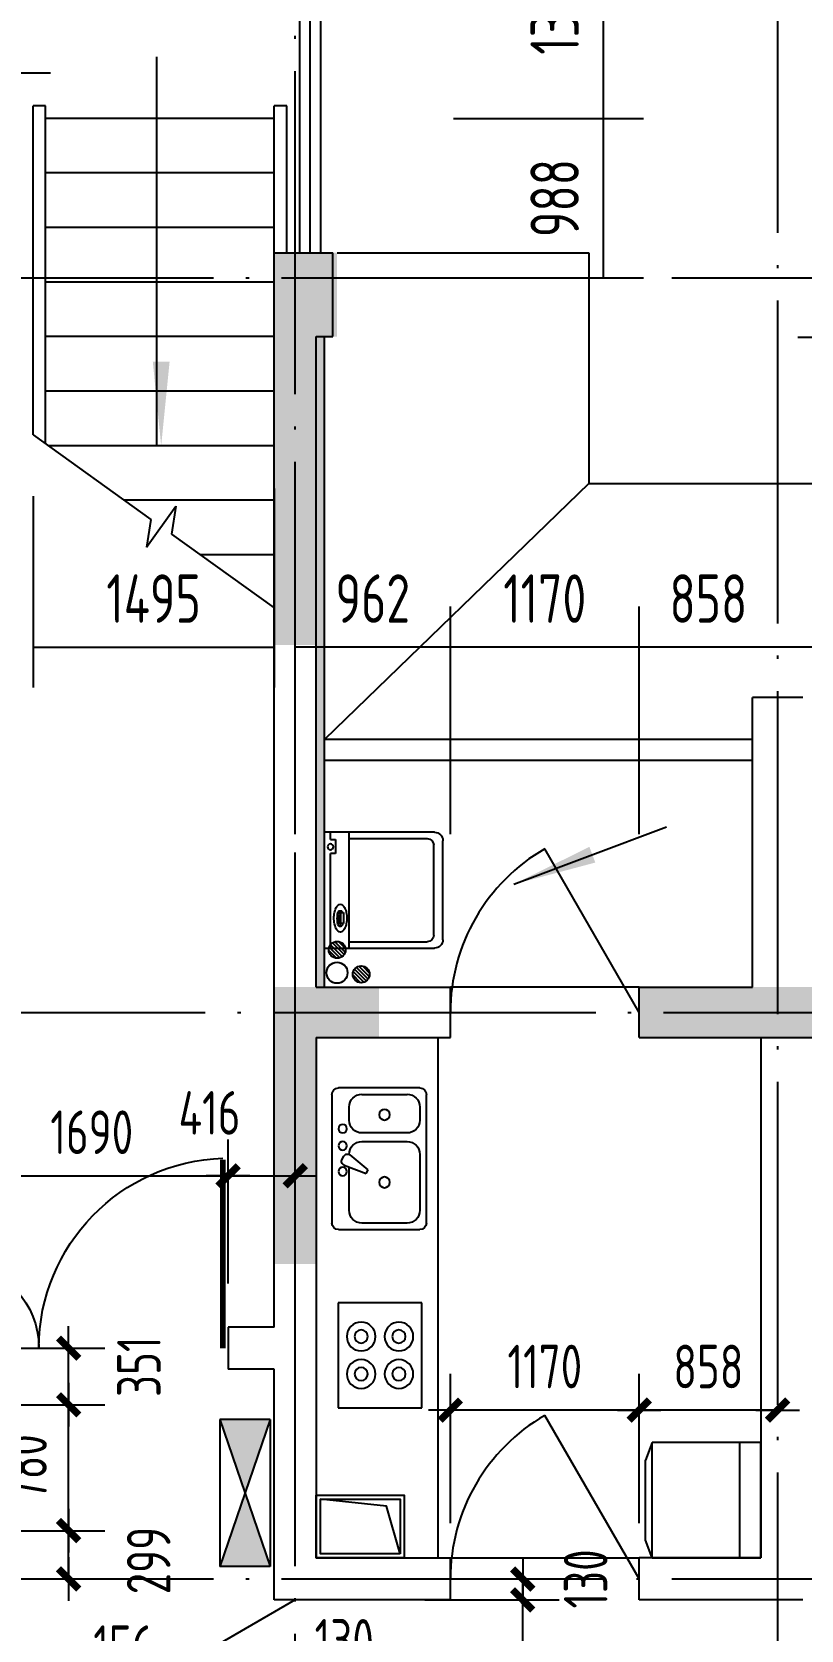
# Model space of a CAD drawing. Extents: x -726032 to 135930, y -151624 to 587044.
# Drawn here: x -677775 to -673008, y 563876 to 573776 of the extents above; entities that cross this region are included whole.
import ezdxf
from ezdxf.enums import TextEntityAlignment as Align

# ---------------------------------------------------------------- set-up
doc = ezdxf.new("R2010")
doc.units = 0
doc.header["$LTSCALE"] = 1000
doc.header["$MEASUREMENT"] = 0
doc.linetypes.add('DOTE', pattern=[2.42, 2, -0.2, 0.02, -0.2])
doc.layers.get('0').update_dxf_attribs({"linetype": 'CONTINUOUS'})
doc.layers.get('DEFPOINTS').update_dxf_attribs({"color": 1, "linetype": 'CONTINUOUS'})
for name, color, linetype in [('COLUMN', 170, 'CONTINUOUS'), ('DOTE', 8, 'DOTE'), ('GROUND', 45, 'CONTINUOUS'), ('JIAJU', 252, 'CONTINUOUS'), ('LVTRY', 6, 'CONTINUOUS'), ('PUB_DIM', 245, 'CONTINUOUS'), ('ROOF', 4, 'CONTINUOUS'), ('STAIR', 42, 'CONTINUOUS'), ('TOTHER', 7, 'CONTINUOUS'), ('WALL', 255, 'CONTINUOUS'), ('WINDOW', 155, 'CONTINUOUS'), ('WINDOW_TEXT', 7, 'CONTINUOUS'), ('引线', 213, 'CONTINUOUS'), ('雨水管', 20, 'CONTINUOUS')]:
    doc.layers.add(name, color=color, linetype=linetype)
doc.styles.add('DIM_FONT', font='isocp.shx', dxfattribs={"width": 0.8})
doc.styles.add('SIMPLEX', font='SIMPLEX.SHX')
doc.dimstyles.new('DIMA', dxfattribs={"dimtxt": 300, "dimasz": 1, "dimexe": 250, "dimexo": 300, "dimgap": 150, "dimtad": 1, "dimdec": 0, "dimzin": 0, "dimdsep": 46, "dimtxsty": 'DIM_FONT', "dimcen": 0.09, "dimse1": 1, "dimclrt": 142, "dimadec": 0, "dimazin": 0, "dimtfac": 1, "dimtdec": 0, "dimtix": 1, "dimtmove": 2, "dimatfit": 3, "dimfxl": 1, "dimtolj": 1, "dimtzin": 0, "dimarcsym": 0})
doc.dimstyles.new('DIMB', dxfattribs={"dimtxt": 300, "dimasz": 1, "dimexe": 250, "dimexo": 300, "dimgap": 150, "dimtad": 1, "dimdec": 0, "dimzin": 0, "dimdsep": 46, "dimtxsty": 'DIM_FONT', "dimcen": 0.09, "dimse2": 1, "dimclrt": 142, "dimadec": 0, "dimazin": 0, "dimtfac": 1, "dimtdec": 0, "dimtix": 1, "dimtmove": 2, "dimatfit": 3, "dimfxl": 1, "dimtolj": 1, "dimtzin": 0, "dimarcsym": 0})
doc.dimstyles.new('DIMN', dxfattribs={"dimtxt": 300, "dimasz": 1, "dimexe": 250, "dimexo": 300, "dimgap": 150, "dimtad": 1, "dimdec": 0, "dimzin": 0, "dimdsep": 46, "dimtxsty": 'DIM_FONT', "dimcen": 0.09, "dimclrt": 142, "dimadec": 0, "dimazin": 0, "dimtfac": 1, "dimtdec": 0, "dimtix": 1, "dimtmove": 2, "dimatfit": 3, "dimfxl": 1, "dimtolj": 1, "dimtzin": 0, "dimarcsym": 0})

# ---------------------------------------------------------------- blocks, each defined once
blk = doc.blocks.new('_DIMX')
blk.add_line((-150, 0), (150, 0))
at = {"const_width": 50}
blk.add_lwpolyline([(-70, -70), (70, 70)], dxfattribs=at)
blk = doc.blocks.new('*D2713')
at = {"layer": 'DEFPOINTS', "color": 0, "transparency": 16777216}
for p in [(-676143.9, 563418.8), (-676273.9, 562782.3), (-676143.9, 562782.3)]:
    blk.add_point(p, dxfattribs=at)
at = {"layer": 'PUB_DIM', "color": 0, "lineweight": -2, "transparency": 16777216}
for p, q in [((-676143.9, 563052.3), (-676143.9, 563643.8)), ((-676274.8, 563418.8), (-676275.7, 563418.8)), ((-676273.9, 563418.8), (-676143.9, 563418.8)), ((-676143, 563418.8), (-676142.1, 563418.8))]:
    blk.add_line(p, q, dxfattribs=at)
at = {"layer": 'PUB_DIM', "color": 0, "lineweight": -2, "transparency": 16777216, "xscale": 0.9, "yscale": 0.9, "zscale": 0.9}
blk.add_blockref('_DIMX', (-676273.9, 563418.8), dxfattribs=at)
at = {"layer": 'PUB_DIM', "color": 0, "lineweight": -2, "transparency": 16777216, "xscale": 0.9, "yscale": 0.9, "zscale": 0.9, "rotation": 180}
blk.add_blockref('_DIMX', (-676143.9, 563418.8), dxfattribs=at)
at = {"layer": 'PUB_DIM', "color": 142, "transparency": 16777216, "insert": (-675840.1, 563808.8), "char_height": 270, "attachment_point": 5, "style": 'DIM_FONT'}
blk.add_mtext('\\A1;130', dxfattribs=at)
blk = doc.blocks.new('_DBLK')
blk.add_line((-0.5, 0), (0, -0.866))
blk.add_arc((-0.5, 0), 1, 300, 0)
at = {"layer": 'WINDOW_TEXT', "style": 'SIMPLEX', "flags": 9}
blk.add_attdef('A', text='', height=1, dxfattribs=at).set_placement((0, 1.5), align=Align.MIDDLE)
blk = doc.blocks.new('A$C5371541F')
at = {"layer": 'JIAJU'}
h = blk.add_hatch(color=256, dxfattribs=at)
h.paths.add_polyline_path([(0, 700), (120, 350), (240, 700)])
h.paths.add_polyline_path([(0, 0), (240, 0), (120, 350)])
for p, q in [((0, 700), (0, 0)), ((240, 700), (0, 0)), ((240, 700), (0, 700)), ((0, 700), (240, 0)), ((240, 700), (240, 0)), ((240, 0), (0, 0))]:
    blk.add_line(p, q, dxfattribs=at)
blk = doc.blocks.new('*D2714')
at = {"layer": 'DEFPOINTS', "color": 0, "transparency": 16777216}
for p in [(-676143.9, 566689.7), (-676559.9, 565752.4), (-676143.9, 565752.4)]:
    blk.add_point(p, dxfattribs=at)
at = {"layer": 'PUB_DIM', "color": 0, "lineweight": -2, "transparency": 16777216}
for p, q in [((-676143.9, 566022.4), (-676143.9, 566914.7)), ((-676559, 566689.7), (-676144.8, 566689.7))]:
    blk.add_line(p, q, dxfattribs=at)
at = {"layer": 'PUB_DIM', "color": 0, "lineweight": -2, "transparency": 16777216, "xscale": 0.9, "yscale": 0.9, "zscale": 0.9, "rotation": 180}
blk.add_blockref('_DIMX', (-676559.9, 566689.7), dxfattribs=at)
at = {"layer": 'PUB_DIM', "color": 0, "lineweight": -2, "transparency": 16777216, "xscale": 0.9, "yscale": 0.9, "zscale": 0.9}
blk.add_blockref('_DIMX', (-676143.9, 566689.7), dxfattribs=at)
at = {"layer": 'PUB_DIM', "color": 142, "transparency": 16777216, "insert": (-676675.1, 567079.7), "char_height": 270, "attachment_point": 5, "style": 'DIM_FONT'}
blk.add_mtext('\\A1;416', dxfattribs=at)
blk = doc.blocks.new('*D1488')
at = {"layer": 'DEFPOINTS', "color": 0, "transparency": 16777216}
for p in [(-676273.9, 571247), (-677768.9, 571200.7), (-676273.9, 569965.5)]:
    blk.add_point(p, dxfattribs=at)
at = {"layer": 'PUB_DIM', "color": 0, "lineweight": -2, "transparency": 16777216}
for p, q in [((-676273.9, 570947), (-676273.9, 569715.5)), ((-677768.9, 570900.7), (-677768.9, 569715.5)), ((-677767.9, 569965.5), (-676274.9, 569965.5))]:
    blk.add_line(p, q, dxfattribs=at)
at = {"layer": 'PUB_DIM', "color": 0, "transparency": 16777216}
for points in [[(-677767.9, 569965.7), (-677767.9, 569965.3), (-677768.9, 569965.5)], [(-676274.9, 569965.7), (-676274.9, 569965.3), (-676273.9, 569965.5)]]:
    blk.add_solid(points, dxfattribs=at)
at = {"layer": 'PUB_DIM', "color": 142, "transparency": 16777216, "insert": (-677021.4, 570265.5), "char_height": 300, "attachment_point": 5, "style": 'DIM_FONT'}
blk.add_mtext('\\A1;1495', dxfattribs=at)
blk = doc.blocks.new('*D1490')
at = {"layer": 'DEFPOINTS', "color": 0, "transparency": 16777216}
for p in [(-676143.9, 569965.5), (-676143.9, 568506), (-675181.9, 568506)]:
    blk.add_point(p, dxfattribs=at)
at = {"layer": 'PUB_DIM', "color": 0, "lineweight": -2, "transparency": 16777216}
for p, q in [((-676143.9, 568806), (-676143.9, 570215.5)), ((-675181.9, 568806), (-675181.9, 570215.5)), ((-675182.9, 569965.5), (-676142.9, 569965.5))]:
    blk.add_line(p, q, dxfattribs=at)
at = {"layer": 'PUB_DIM', "color": 0, "transparency": 16777216}
for points in [[(-676142.9, 569965.7), (-676142.9, 569965.3), (-676143.9, 569965.5)], [(-675182.9, 569965.7), (-675182.9, 569965.3), (-675181.9, 569965.5)]]:
    blk.add_solid(points, dxfattribs=at)
at = {"layer": 'PUB_DIM', "color": 142, "transparency": 16777216, "insert": (-675662.9, 570265.6), "char_height": 300, "attachment_point": 5, "style": 'DIM_FONT'}
blk.add_mtext('\\A1;962', dxfattribs=at)
blk = doc.blocks.new('_ARROW')
blk.add_solid([(0, 0), (-1, 0.1), (-1, -0.1)])
blk = doc.blocks.new('*D1520')
at = {"layer": 'DEFPOINTS', "color": 0, "transparency": 16777216}
for p in [(-676962.9, 563418.8), (-677118.9, 562782.3), (-676962.9, 562782.3)]:
    blk.add_point(p, dxfattribs=at)
at = {"layer": 'PUB_DIM', "color": 0, "lineweight": -2, "transparency": 16777216}
for p, q in [((-677118.9, 563052.3), (-677118.9, 563643.8)), ((-676962.9, 563052.3), (-676962.9, 563643.8)), ((-677119.8, 563418.8), (-677120.7, 563418.8)), ((-677118.9, 563418.8), (-676962.9, 563418.8)), ((-676962, 563418.8), (-676961.1, 563418.8))]:
    blk.add_line(p, q, dxfattribs=at)
at = {"layer": 'PUB_DIM', "color": 0, "lineweight": -2, "transparency": 16777216, "xscale": 0.9, "yscale": 0.9, "zscale": 0.9}
blk.add_blockref('_DIMX', (-677118.9, 563418.8), dxfattribs=at)
at = {"layer": 'PUB_DIM', "color": 0, "lineweight": -2, "transparency": 16777216, "xscale": 0.9, "yscale": 0.9, "zscale": 0.9, "rotation": 180}
blk.add_blockref('_DIMX', (-676962.9, 563418.8), dxfattribs=at)
at = {"layer": 'PUB_DIM', "color": 142, "transparency": 16777216, "insert": (-677205.8, 563769.8), "char_height": 270, "attachment_point": 5, "style": 'DIM_FONT'}
blk.add_mtext('\\A1;156', dxfattribs=at)
blk = doc.blocks.new('M_A17ORW')
at = {"const_width": 0.02}
for points in [[(-0.481, -0.0014), (-0.481, -0.3084)], [(0.481, 0.0014), (0.481, -0.6906)]]:
    blk.add_lwpolyline(points, dxfattribs=at)
for centre, radius, start, end in [((-0.5008, -0.0026), 0.3067, 274.24917, 0.21013), ((0.5046, 0.0019), 0.6987, 180.27623, 268.06031)]:
    blk.add_arc(centre, radius, start, end)
blk = doc.blocks.new('*D2730')
at = {"layer": 'DEFPOINTS', "color": 0, "transparency": 16777216}
for p in [(-676559.9, 566689.7), (-678249.9, 565752.4), (-676559.9, 565752.4)]:
    blk.add_point(p, dxfattribs=at)
at = {"layer": 'PUB_DIM', "color": 0, "lineweight": -2, "transparency": 16777216}
for p, q in [((-676559.9, 566022.4), (-676559.9, 566914.7)), ((-678249, 566689.7), (-676560.8, 566689.7))]:
    blk.add_line(p, q, dxfattribs=at)
at = {"layer": 'PUB_DIM', "color": 0, "lineweight": -2, "transparency": 16777216, "xscale": 0.9, "yscale": 0.9, "zscale": 0.9, "rotation": 180}
blk.add_blockref('_DIMX', (-678249.9, 566689.7), dxfattribs=at)
at = {"layer": 'PUB_DIM', "color": 0, "lineweight": -2, "transparency": 16777216, "xscale": 0.9, "yscale": 0.9, "zscale": 0.9}
blk.add_blockref('_DIMX', (-676559.9, 566689.7), dxfattribs=at)
at = {"layer": 'PUB_DIM', "color": 142, "transparency": 16777216, "insert": (-677404.9, 566959.7), "char_height": 270, "attachment_point": 5, "style": 'DIM_FONT'}
blk.add_mtext('\\A1;1690', dxfattribs=at)
blk = doc.blocks.new('*D2731')
at = {"layer": 'DEFPOINTS', "color": 0, "transparency": 16777216}
for p in [(-678405.9, 564491.3), (-677548.1, 564491.3), (-678405.9, 564192.3)]:
    blk.add_point(p, dxfattribs=at)
at = {"layer": 'PUB_DIM', "color": 0, "lineweight": -2, "transparency": 16777216}
for p, q in [((-678135.9, 564491.3), (-677323.1, 564491.3)), ((-677548.1, 564193.2), (-677548.1, 564490.4))]:
    blk.add_line(p, q, dxfattribs=at)
at = {"layer": 'PUB_DIM', "color": 0, "lineweight": -2, "transparency": 16777216, "xscale": 0.9, "yscale": 0.9, "zscale": 0.9}
for p, rotation in [((-677548.1, 564491.3), 90), ((-677548.1, 564192.3), 270)]:
    blk.add_blockref('_DIMX', p, dxfattribs=dict(at, rotation=rotation))
at = {"layer": 'PUB_DIM', "color": 142, "transparency": 16777216, "insert": (-677051.7, 564306.3), "char_height": 270, "attachment_point": 5, "rotation": 90, "style": 'DIM_FONT'}
blk.add_mtext('\\A1;299', dxfattribs=at)
blk = doc.blocks.new('*D2732')
at = {"layer": 'DEFPOINTS', "color": 0, "transparency": 16777216}
for p in [(-678405.9, 565271.3), (-677548.1, 565271.3), (-678405.9, 564491.3)]:
    blk.add_point(p, dxfattribs=at)
at = {"layer": 'PUB_DIM', "color": 0, "lineweight": -2, "transparency": 16777216}
for p, q in [((-678135.9, 565271.3), (-677323.1, 565271.3)), ((-677548.1, 564492.2), (-677548.1, 565270.4))]:
    blk.add_line(p, q, dxfattribs=at)
at = {"layer": 'PUB_DIM', "color": 0, "lineweight": -2, "transparency": 16777216, "xscale": 0.9, "yscale": 0.9, "zscale": 0.9}
for p, rotation in [((-677548.1, 565271.3), 90), ((-677548.1, 564491.3), 270)]:
    blk.add_blockref('_DIMX', p, dxfattribs=dict(at, rotation=rotation))
at = {"layer": 'PUB_DIM', "color": 142, "transparency": 16777216, "insert": (-677818.1, 564881.3), "char_height": 270, "attachment_point": 5, "rotation": 90, "style": 'DIM_FONT'}
blk.add_mtext('\\A1;780', dxfattribs=at)
blk = doc.blocks.new('*D2733')
at = {"layer": 'DEFPOINTS', "color": 0, "transparency": 16777216}
for p in [(-678405.9, 565622.3), (-677548.1, 565622.3), (-678405.9, 565271.3)]:
    blk.add_point(p, dxfattribs=at)
at = {"layer": 'PUB_DIM', "color": 0, "lineweight": -2, "transparency": 16777216}
for p, q in [((-678135.9, 565622.3), (-677323.1, 565622.3)), ((-677548.1, 565272.2), (-677548.1, 565621.4))]:
    blk.add_line(p, q, dxfattribs=at)
at = {"layer": 'PUB_DIM', "color": 0, "lineweight": -2, "transparency": 16777216, "xscale": 0.9, "yscale": 0.9, "zscale": 0.9}
for p, rotation in [((-677548.1, 565622.3), 90), ((-677548.1, 565271.3), 270)]:
    blk.add_blockref('_DIMX', p, dxfattribs=dict(at, rotation=rotation))
at = {"layer": 'PUB_DIM', "color": 142, "transparency": 16777216, "insert": (-677112.6, 565507.4), "char_height": 270, "attachment_point": 5, "rotation": 90, "style": 'DIM_FONT'}
blk.add_mtext('\\A1;351', dxfattribs=at)
blk = doc.blocks.new('A$C593B1C2D')
at = {"layer": 'JIAJU'}
for p, q in [((0, 550), (0, 32.5)), ((550, 550), (0, 550)), ((550, 32.5), (550, 550)), ((550, 450), (0, 450)), ((0, 32.5), (84.2, 0)), ((550, 32.5), (0, 32.5)), ((465.8, 0), (84.2, 0)), ((550, 32.5), (465.8, 0))]:
    blk.add_line(p, q, dxfattribs=at)
blk = doc.blocks.new('A$C52343C9C')
at = {"layer": 'JIAJU', "rotation": 2.050917305024764e-05}
blk.add_blockref('A$C593B1C2D', (0, 0), dxfattribs=at)
blk = doc.blocks.new('A$C47CE1419')
at = {"layer": 'JIAJU', "xscale": -1, "rotation": 90}
blk.add_blockref('A$C52343C9C', (550, 550), dxfattribs=at)
blk = doc.blocks.new('*D2743')
at = {"layer": 'DEFPOINTS', "color": 0, "transparency": 16777216}
for p in [(-674011.9, 565238.3), (-674011.9, 564268.9), (-673153.9, 564268.9)]:
    blk.add_point(p, dxfattribs=at)
at = {"layer": 'PUB_DIM', "color": 0, "lineweight": -2, "transparency": 16777216}
for p, q in [((-674011.9, 564538.9), (-674011.9, 565463.3)), ((-673154.8, 565238.3), (-674011, 565238.3))]:
    blk.add_line(p, q, dxfattribs=at)
at = {"layer": 'PUB_DIM', "color": 0, "lineweight": -2, "transparency": 16777216, "xscale": 0.9, "yscale": 0.9, "zscale": 0.9, "rotation": 180}
blk.add_blockref('_DIMX', (-674011.9, 565238.3), dxfattribs=at)
at = {"layer": 'PUB_DIM', "color": 0, "lineweight": -2, "transparency": 16777216, "xscale": 0.9, "yscale": 0.9, "zscale": 0.9}
blk.add_blockref('_DIMX', (-673153.9, 565238.3), dxfattribs=at)
at = {"layer": 'PUB_DIM', "color": 142, "transparency": 16777216, "insert": (-673582.9, 565508.3), "char_height": 270, "attachment_point": 5, "style": 'DIM_FONT'}
blk.add_mtext('\\A1;858', dxfattribs=at)
blk = doc.blocks.new('*D2744')
at = {"layer": 'DEFPOINTS', "color": 0, "transparency": 16777216}
for p in [(-675181.9, 565238.3), (-675181.9, 564268.9), (-674011.9, 564268.9)]:
    blk.add_point(p, dxfattribs=at)
at = {"layer": 'PUB_DIM', "color": 0, "lineweight": -2, "transparency": 16777216}
for p, q in [((-675181.9, 564538.9), (-675181.9, 565463.3)), ((-674012.8, 565238.3), (-675181, 565238.3))]:
    blk.add_line(p, q, dxfattribs=at)
at = {"layer": 'PUB_DIM', "color": 0, "lineweight": -2, "transparency": 16777216, "xscale": 0.9, "yscale": 0.9, "zscale": 0.9, "rotation": 180}
blk.add_blockref('_DIMX', (-675181.9, 565238.3), dxfattribs=at)
at = {"layer": 'PUB_DIM', "color": 0, "lineweight": -2, "transparency": 16777216, "xscale": 0.9, "yscale": 0.9, "zscale": 0.9}
blk.add_blockref('_DIMX', (-674011.9, 565238.3), dxfattribs=at)
at = {"layer": 'PUB_DIM', "color": 142, "transparency": 16777216, "insert": (-674596.9, 565508.3), "char_height": 270, "attachment_point": 5, "style": 'DIM_FONT'}
blk.add_mtext('\\A1;1170', dxfattribs=at)
blk = doc.blocks.new('*D2745')
at = {"layer": 'DEFPOINTS', "color": 0, "transparency": 16777216}
for p in [(-674011.9, 569965.5), (-674011.9, 568506), (-673153.9, 568506)]:
    blk.add_point(p, dxfattribs=at)
at = {"layer": 'PUB_DIM', "color": 0, "lineweight": -2, "transparency": 16777216}
for p, q in [((-674011.9, 568806), (-674011.9, 570215.5)), ((-673154.9, 569965.5), (-674010.9, 569965.5))]:
    blk.add_line(p, q, dxfattribs=at)
at = {"layer": 'PUB_DIM', "color": 0, "transparency": 16777216}
for points in [[(-674010.9, 569965.7), (-674010.9, 569965.3), (-674011.9, 569965.5)], [(-673154.9, 569965.7), (-673154.9, 569965.3), (-673153.9, 569965.5)]]:
    blk.add_solid(points, dxfattribs=at)
at = {"layer": 'PUB_DIM', "color": 142, "transparency": 16777216, "insert": (-673582.9, 570265.5), "char_height": 300, "attachment_point": 5, "style": 'DIM_FONT'}
blk.add_mtext('\\A1;858', dxfattribs=at)
blk = doc.blocks.new('*D1557')
at = {"layer": 'DEFPOINTS', "color": 0, "transparency": 16777216}
for p in [(-675181.9, 569965.5), (-675181.9, 568506), (-674011.9, 568506)]:
    blk.add_point(p, dxfattribs=at)
at = {"layer": 'PUB_DIM', "color": 0, "lineweight": -2, "transparency": 16777216}
for p, q in [((-675181.9, 568806), (-675181.9, 570215.5)), ((-674011.9, 568806), (-674011.9, 570215.5)), ((-674012.9, 569965.5), (-675180.9, 569965.5))]:
    blk.add_line(p, q, dxfattribs=at)
at = {"layer": 'PUB_DIM', "color": 0, "transparency": 16777216}
for points in [[(-675180.9, 569965.7), (-675180.9, 569965.3), (-675181.9, 569965.5)], [(-674012.9, 569965.7), (-674012.9, 569965.3), (-674011.9, 569965.5)]]:
    blk.add_solid(points, dxfattribs=at)
at = {"layer": 'PUB_DIM', "color": 142, "transparency": 16777216, "insert": (-674596.9, 570265.5), "char_height": 300, "attachment_point": 5, "style": 'DIM_FONT'}
blk.add_mtext('\\A1;1170', dxfattribs=at)
blk = doc.blocks.new('*D3866')
at = {"layer": 'DEFPOINTS', "color": 0, "transparency": 16777216}
for p in [(-673153.9, 569965.5), (-673153.9, 568506), (-671723.9, 568506)]:
    blk.add_point(p, dxfattribs=at)
at = {"layer": 'PUB_DIM', "color": 0, "lineweight": -2, "transparency": 16777216}
for p, q in [((-671723.9, 568806), (-671723.9, 570215.5)), ((-671724.9, 569965.5), (-673152.9, 569965.5))]:
    blk.add_line(p, q, dxfattribs=at)
at = {"layer": 'PUB_DIM', "color": 0, "transparency": 16777216}
for points in [[(-673152.9, 569965.7), (-673152.9, 569965.3), (-673153.9, 569965.5)], [(-671724.9, 569965.7), (-671724.9, 569965.3), (-671723.9, 569965.5)]]:
    blk.add_solid(points, dxfattribs=at)
at = {"layer": 'PUB_DIM', "color": 142, "transparency": 16777216, "insert": (-672438.9, 570265.5), "char_height": 300, "attachment_point": 5, "style": 'DIM_FONT'}
blk.add_mtext('\\A1;1430', dxfattribs=at)
blk = doc.blocks.new('*D2746')
at = {"layer": 'DEFPOINTS', "color": 0, "transparency": 16777216}
for p in [(-675610.2, 564192.4), (-674733.5, 564192.4), (-675610.2, 564062.4)]:
    blk.add_point(p, dxfattribs=at)
at = {"layer": 'PUB_DIM', "color": 0, "lineweight": -2, "transparency": 16777216}
for p, q in [((-675340.2, 564192.4), (-674508.5, 564192.4)), ((-674733.5, 564193.3), (-674733.5, 564194.2)), ((-674733.5, 564062.4), (-674733.5, 564192.4)), ((-674733.5, 564061.5), (-674733.5, 564060.6))]:
    blk.add_line(p, q, dxfattribs=at)
at = {"layer": 'PUB_DIM', "color": 0, "lineweight": -2, "transparency": 16777216, "xscale": 0.9, "yscale": 0.9, "zscale": 0.9}
for p, rotation in [((-674733.5, 564192.4), 270), ((-674733.5, 564062.4), 90)]:
    blk.add_blockref('_DIMX', p, dxfattribs=dict(at, rotation=rotation))
at = {"layer": 'PUB_DIM', "color": 142, "transparency": 16777216, "insert": (-674343.5, 564192.4), "char_height": 270, "attachment_point": 5, "rotation": 90, "style": 'DIM_FONT'}
blk.add_mtext('\\A1;130', dxfattribs=at)
blk = doc.blocks.new('*D2748')
at = {"layer": 'DEFPOINTS', "color": 0, "transparency": 16777216}
for p in [(-675610.2, 564062.4), (-674733.5, 564062.4), (-675610.2, 562762.4)]:
    blk.add_point(p, dxfattribs=at)
at = {"layer": 'PUB_DIM', "color": 0, "lineweight": -2, "transparency": 16777216}
for p, q in [((-675340.2, 564062.4), (-674508.5, 564062.4)), ((-674733.5, 562763.3), (-674733.5, 564061.5))]:
    blk.add_line(p, q, dxfattribs=at)
at = {"layer": 'PUB_DIM', "color": 0, "lineweight": -2, "transparency": 16777216, "xscale": 0.9, "yscale": 0.9, "zscale": 0.9}
for p, rotation in [((-674733.5, 564062.4), 90), ((-674733.5, 562762.4), 270)]:
    blk.add_blockref('_DIMX', p, dxfattribs=dict(at, rotation=rotation))
at = {"layer": 'PUB_DIM', "color": 142, "transparency": 16777216, "insert": (-675003.5, 563412.4), "char_height": 270, "attachment_point": 5, "rotation": 90, "style": 'DIM_FONT'}
blk.add_mtext('\\A1;1300', dxfattribs=at)
blk = doc.blocks.new('M_E20')
for p, q in [((345, 0), (-345, 0)), ((-302.4, -35.8), (-345, -35.8)), ((-302.4, -35), (-302.4, -65.6)), ((-302.4, -65.6), (-219.3, -65.6)), ((-219.3, -65.6), (-219.3, -35)), ((345, -35.8), (-219.3, -35.8)), ((123, -86.9), (123.1, -98.6)), ((214.8, -88), (214.8, -98.5)), ((-307.3, -144.3), (-307.3, -611)), ((133.5, -96.3), (133.5, -112.9)), ((198.1, -96.3), (133.5, -96.3)), ((133.5, -112.9), (198.1, -112.9)), ((198.1, -112.9), (198.1, -96.3)), ((307.3, -144.3), (307.3, -611)), ((267.3, -651), (-267.3, -651))]:
    blk.add_line(p, q)
blk.add_lwpolyline([(83.3, -94.4, 0.185158), (88.2, -107.2, 0.102042), (107.7, -121.5, 0.060862), (132.7, -129.5, 0.047173), (166.5, -132.7, 0.047173), (200.2, -129.5, 0.060862), (225.3, -121.5, 0.102042), (244.7, -107.2, 0.185158), (249.6, -94.4, 0.185158), (244.7, -81.7, 0.102042), (225.3, -67.3, 0.060862), (200.2, -59.3, 0.047173), (166.5, -56.1, 0.047173), (132.7, -59.3, 0.060862), (107.7, -67.3, 0.102042), (88.2, -81.7, 0.185158)], format="xyb", close=True)
for points in [[(214.8, -88, 0.259034), (212.9, -84.6, 0.076276), (201.4, -79.7, 0.036515), (187.8, -77.2, 0.026615), (169, -76.2, 0.026615), (150.1, -77.2, 0.036515), (136.6, -79.7, 0.076276), (125, -84.6, 0.259034), (123.1, -88, 0.078462), (123.3, -89.3, 0.056762)], [(214.8, -98.5, 0.259034), (212.9, -95.1, 0.076276), (201.4, -90.2, 0.036515), (187.8, -87.7, 0.026615), (169, -86.7, 0.026615), (150.1, -87.7, 0.036515), (136.6, -90.2, 0.076276), (125, -95.1, 0.259034), (123.1, -98.5, 0.259034), (125, -102, 0.056762), (133.5, -106, 0.036515)], [(198.1, -107.7, 0.008736), (201.4, -106.9, 0.076276), (212.9, -102, 0.259034), (214.8, -98.5, 0.259034)]]:
    blk.add_lwpolyline(points, format="xyb")
blk.add_circle((-258.7, -35), 17.5)
for centre, start, end in [((-267.3, -611), 180, 270), ((267.3, -611), 270, 0)]:
    blk.add_arc(centre, 40, start, end)
at = {"layer": 'TOTHER', "linetype": 'Continuous'}
for p, q in [((-345, -655.8), (-345, 0)), ((345, 0), (345, -655.8)), ((-345, -144.7), (345, -144.7)), ((295, -705.8), (-295, -705.8))]:
    blk.add_line(p, q, dxfattribs=at)
for centre, start, end in [((-295, -655.8), 180, 270), ((295, -655.8), 270, 0)]:
    blk.add_arc(centre, 50, start, end, dxfattribs=at)
at = {"width": 0.8, "flags": 9}
for tag in ['XSIZE', 'YSIZE']:
    blk.add_attdef(tag, (0, 0), '', height=0.5, dxfattribs=at)
blk = doc.blocks.new('M_E29JIV')
at = {"color": 0, "linetype": 'ByBlock'}
for p, q in [((0, -306.8), (0, 306.8)), ((30.7, 337.5), (419.3, 337.5)), ((358, 306.8), (143.2, 306.8)), ((450, 306.8), (450, -306.8)), ((81.8, 245.5), (81.8, 40)), ((419.3, -20.5), (419.3, 245.5)), ((48.4, 2), (56.6, -12.3)), ((58.9, 31.4), (162.5, 70.2)), ((172.8, 52.5), (87.3, -17.8)), ((162.5, 70.2), (172.8, 52.5)), ((143.2, -81.8), (358, -81.8)), ((358, -122.7), (143.2, -122.7)), ((81.8, -184.1), (81.8, -245.5)), ((419.3, -245.5), (419.3, -184.1)), ((419.3, -337.5), (30.7, -337.5)), ((143.2, -306.8), (358, -306.8))]:
    blk.add_line(p, q, dxfattribs=at)
for centre, radius in [((51.1, 61.4), 20.5), ((250.6, 112.5), 25.6), ((51.1, -61.4), 20.5), ((51.1, -143.2), 20.5), ((250.6, -209.7), 25.6)]:
    blk.add_circle(centre, radius, dxfattribs=at)
for centre, radius, start, end in [((30.7, 306.8), 30.7, 90, 180), ((143.2, 245.5), 61.4, 90, 180), ((358, 245.5), 61.4, 0, 90), ((419.3, 306.8), 30.7, 0, 90), ((66.1, 12.3), 20.5, 110.53768, 210), ((74.3, -2), 20.5, 210, 309.46232), ((143.2, -20.5), 61.4, 180, 270), ((358, -20.5), 61.4, 270, 0), ((143.2, -184.1), 61.4, 90, 180), ((358, -184.1), 61.4, 0, 90), ((143.2, -245.5), 61.4, 180, 270), ((358, -245.5), 61.4, 270, 0), ((30.7, -306.8), 30.7, 180, 270), ((419.3, -306.8), 30.7, 270, 0)]:
    blk.add_arc(centre, radius, start, end, dxfattribs=at)
at = {"style": 'DIM_FONT', "width": 0.8, "flags": 9}
for tag in ['XSIZE', 'YSIZE']:
    blk.add_attdef(tag, (0, 0), '', height=0.5, dxfattribs=at)
blk = doc.blocks.new('M_E21')
for p, q in [((-250.1, 0), (250.1, 0)), ((-250.1, -400.1), (-250.1, 0)), ((250.1, 0), (250.1, -400.1)), ((250.1, -400.1), (-250.1, -400.1))]:
    blk.add_line(p, q)
at = {"layer": 'TOTHER', "linetype": 'Continuous'}
for centre, radius in [((-89.3, -109.8), 68.5), ((89.3, -109.8), 68.5), ((-89.3, -109.8), 31.6), ((89.3, -109.8), 31.6), ((-89.3, -290.2), 68.5), ((89.3, -290.2), 68.5), ((-89.3, -290.2), 31.6), ((89.3, -290.2), 31.6)]:
    blk.add_circle(centre, radius, dxfattribs=at)
at = {"width": 0.8, "flags": 9}
for tag in ['XSIZE', 'YSIZE']:
    blk.add_attdef(tag, (0, 0), '', height=0.5, dxfattribs=at)
blk = doc.blocks.new('*D1560')
at = {"layer": 'DEFPOINTS', "color": 0, "transparency": 16777216}
for p in [(-675463.3, 573240.4), (-675463.3, 572252.4), (-674235.4, 572252.4)]:
    blk.add_point(p, dxfattribs=at)
at = {"layer": 'PUB_DIM', "color": 0, "lineweight": -2, "transparency": 16777216}
for p, q in [((-675163.3, 573240.4), (-673985.4, 573240.4)), ((-674235.4, 573239.4), (-674235.4, 572253.4)), ((-675163.3, 572252.4), (-673985.4, 572252.4))]:
    blk.add_line(p, q, dxfattribs=at)
at = {"layer": 'PUB_DIM', "color": 0, "transparency": 16777216}
for points in [[(-674235.5, 573239.4), (-674235.2, 573239.4), (-674235.4, 573240.4)], [(-674235.5, 572253.4), (-674235.2, 572253.4), (-674235.4, 572252.4)]]:
    blk.add_solid(points, dxfattribs=at)
at = {"layer": 'PUB_DIM', "color": 142, "transparency": 16777216, "insert": (-674535.4, 572746.4), "char_height": 300, "attachment_point": 5, "rotation": 90, "style": 'DIM_FONT'}
blk.add_mtext('\\A1;988', dxfattribs=at)
blk = doc.blocks.new('*D2749')
at = {"layer": 'DEFPOINTS', "color": 0, "transparency": 16777216}
for p in [(-675463.3, 574592.4), (-675463.3, 573240.4), (-674235.4, 573240.4)]:
    blk.add_point(p, dxfattribs=at)
at = {"layer": 'PUB_DIM', "color": 0, "lineweight": -2, "transparency": 16777216}
for p, q in [((-674235.4, 574591.4), (-674235.4, 573241.4)), ((-675163.3, 573240.4), (-673985.4, 573240.4))]:
    blk.add_line(p, q, dxfattribs=at)
at = {"layer": 'PUB_DIM', "color": 0, "transparency": 16777216}
for points in [[(-674235.5, 574591.4), (-674235.2, 574591.4), (-674235.4, 574592.4)], [(-674235.5, 573241.4), (-674235.2, 573241.4), (-674235.4, 573240.4)]]:
    blk.add_solid(points, dxfattribs=at)
at = {"layer": 'PUB_DIM', "color": 142, "transparency": 16777216, "insert": (-674535.4, 573916.4), "char_height": 300, "attachment_point": 5, "rotation": 90, "style": 'DIM_FONT'}
blk.add_mtext('\\A1;1352', dxfattribs=at)

msp = doc.modelspace()

# ---------------------------------------------------------------- hatches: boundary and pattern name
at = {"layer": 'ROOF'}
h = msp.add_hatch(dxfattribs=at)
h.set_pattern_fill('DOTS', color=256, scale=390, style=0)
h.set_pattern_definition([(180, (-662663.771, 158884.25), (-12.1875, 24.375), [0, -24.375])])
h.paths.add_polyline_path([(-675961.9, 567858.4), (-676013.9, 567858.4), (-676013.9, 571888.4), (-675961.9, 571888.4)])
at = {"layer": '雨水管'}
h = msp.add_hatch(dxfattribs=at)
h.set_pattern_fill('ANSI31', color=256, scale=130, style=0)
h.set_pattern_definition([(135, (-155127.655, 910121.703), (11.4904852, 11.4904852), [])])
h.paths.add_polyline_path([(-675935.5, 568089.9, 1), (-675831.5, 568089.9, 1)])
h = msp.add_hatch(dxfattribs=at)
h.set_pattern_fill('ANSI31', color=256, scale=130, style=0)
h.set_pattern_definition([(135, (-154979.343, 909969.746), (11.4904852, 11.4904852), [])])
h.paths.add_polyline_path([(-675787.1, 567938, 1), (-675683.1, 567938, 1)])

# ---------------------------------------------------------------- linework, layer by layer
at = {"layer": 'COLUMN'}
for points in [[(-676013.9, 569977.4), (-676273.9, 569977.4), (-676013.9, 571888.4), (-676273.9, 572408.4)], [(-675883.9, 572408.4), (-675883.9, 571888.4), (-676273.9, 572408.4), (-676013.9, 571888.4)], [(-675623.9, 567858.4), (-675623.9, 567546.4), (-676273.9, 567858.4), (-676013.9, 567546.4)], [(-676273.9, 567858.4), (-676273.9, 566142.4), (-676013.9, 567546.4), (-676013.9, 566142.4)], [(-674011.9, 567858.4), (-674011.9, 567546.4), (-671723.9, 567858.4), (-671723.9, 567546.4)]]:
    msp.add_solid(points, dxfattribs=at)
at = {"layer": 'DOTE'}
for p, q in [((-676143.9, 561852.4), (-676143.9, 576952)), ((-673153.9, 576952), (-673153.9, 546480.4)), ((-712529.2, 572252.4), (-642897.4, 572252.4)), ((-712581.2, 567702.4), (-642897.4, 567702.4)), ((-712529.2, 564192.4), (-642897.4, 564192.4))]:
    msp.add_line(p, q, dxfattribs=at)
at = {"layer": 'GROUND'}
for p, q in [((-675883.9, 572408.4), (-674323.9, 572408.4)), ((-674323.9, 572408.4), (-674323.9, 570978.4)), ((-674323.9, 570978.4), (-675961.9, 569392.4)), ((-674323.9, 570978.4), (-671437.9, 570978.4)), ((-674011.9, 567858.4), (-675181.9, 567858.4)), ((-675181.9, 564322.4), (-674011.9, 564322.4))]:
    msp.add_line(p, q, dxfattribs=at)
at = {"layer": 'LVTRY'}
msp.add_line((-675259.9, 567546.4), (-675259.9, 564322.4), dxfattribs=at)
for points in [[(-675467.9, 564322.4), (-676013.9, 564322.4), (-676013.9, 564712.4), (-675467.9, 564712.4)], [(-675493.9, 564348.4), (-675987.9, 564348.4), (-675987.9, 564686.4), (-675493.9, 564686.4)]]:
    msp.add_lwpolyline(points, close=True, dxfattribs=at)
msp.add_lwpolyline([(-675493.9, 564348.4), (-675578.5, 564642.9), (-675987.9, 564686.4)], dxfattribs=at)
at = {"layer": 'PUB_DIM'}
msp.add_line((-677661, 573520.2), (-679173.7, 573520.2), dxfattribs=at)
msp.add_lwpolyline([(-677000.4, 571212.4), (-677000.4, 573621.4)], dxfattribs=at)
at = {"layer": 'ROOF'}
for p, q in [((-675961.9, 567858.4), (-675961.9, 571888.4)), ((-673309.9, 569392.4), (-675961.9, 569392.4)), ((-673309.9, 569262.4), (-675961.9, 569262.4))]:
    msp.add_line(p, q, dxfattribs=at)
at = {"layer": 'STAIR'}
for p, q in [((-676117.9, 576061.4), (-676117.9, 572408.4)), ((-676052.9, 576061.4), (-676052.9, 572408.4)), ((-675987.9, 575996.4), (-675987.9, 572408.4)), ((-677768.9, 571279.8), (-677768.9, 573318.4)), ((-677690.9, 573318.4), (-677768.9, 573318.4)), ((-677690.9, 571223.9), (-677690.9, 573318.4)), ((-676273.9, 572408.4), (-676273.9, 573318.4)), ((-676195.9, 573318.4), (-676273.9, 573318.4)), ((-676195.9, 572408.4), (-676195.9, 573318.4)), ((-676273.9, 573240.4), (-677690.9, 573240.4)), ((-676273.9, 572902.4), (-677690.9, 572902.4)), ((-676273.9, 572564.4), (-677690.9, 572564.4)), ((-676273.9, 572226.4), (-677690.9, 572226.4)), ((-676273.9, 571888.4), (-677690.9, 571888.4)), ((-676273.9, 571550.4), (-677690.9, 571550.4)), ((-677768.9, 571279.8), (-677037.8, 570756)), ((-676273.9, 571212.4), (-677674.8, 571212.4)), ((-676273.9, 570874.4), (-677203.1, 570874.4)), ((-677065.2, 570583.7), (-676883.5, 570837.4)), ((-676883.5, 570837.4), (-676910.9, 570665.1)), ((-677037.8, 570756), (-677065.2, 570583.7)), ((-676910.9, 570665.1), (-676273.9, 570208.7)), ((-676273.9, 570536.4), (-676731.3, 570536.4))]:
    msp.add_line(p, q, dxfattribs=at)
at = {"layer": 'WALL'}
for p, q in [((-676273.9, 572408.4), (-675909.9, 572408.4)), ((-676273.9, 565752.4), (-676273.9, 572408.4)), ((-675909.9, 571888.4), (-675909.9, 572408.4)), ((-676013.9, 567858.4), (-676013.9, 571888.4)), ((-676013.9, 571888.4), (-675909.9, 571888.4)), ((-672997.9, 569652.4), (-673309.9, 569652.4)), ((-673309.9, 567858.4), (-673309.9, 569652.4)), ((-676013.9, 567858.4), (-675181.9, 567858.4)), ((-675181.9, 567546.4), (-675181.9, 567858.4)), ((-674011.9, 567858.4), (-673309.9, 567858.4)), ((-674011.9, 567546.4), (-674011.9, 567858.4)), ((-676013.9, 567546.4), (-676013.9, 564322.4)), ((-676013.9, 567546.4), (-675181.9, 567546.4)), ((-674011.9, 567546.4), (-671723.9, 567546.4)), ((-673257.9, 567546.4), (-673257.9, 564322.4)), ((-676273.9, 565752.4), (-676559.9, 565752.4)), ((-676559.9, 565752.4), (-676559.9, 565492.4)), ((-676273.9, 565492.4), (-676559.9, 565492.4)), ((-676273.9, 564062.4), (-676273.9, 565492.4)), ((-676013.9, 564322.4), (-675181.9, 564322.4)), ((-675181.9, 564062.4), (-675181.9, 564322.4)), ((-673257.9, 564322.4), (-674011.9, 564322.4)), ((-674011.9, 564062.4), (-674011.9, 564322.4)), ((-675181.9, 564062.4), (-676273.9, 564062.4)), ((-672997.9, 564062.4), (-674011.9, 564062.4))]:
    msp.add_line(p, q, dxfattribs=at)
at = {"layer": '引线'}
msp.add_lwpolyline([(-666367.9, 567858.4), (-668882.1, 571883.8), (-673028.3, 571883.8)], dxfattribs=at)
at = {"layer": '雨水管'}
msp.add_lwpolyline([(-674788.7, 568496), (-673843.2, 568851.2)], dxfattribs=at)
for centre, radius in [((-675883.5, 568089.9), 52), ((-675884.5, 567947.7), 65), ((-675735.1, 567938), 52)]:
    msp.add_circle(centre, radius, dxfattribs=at)

# ---------------------------------------------------------------- block references
at = {"layer": 'JIAJU', "xscale": 1.299999999999272, "yscale": 1.299999999999272, "zscale": 1.299999999999272}
msp.add_blockref('A$C5371541F', (-676611.9, 564270.4), dxfattribs=at)
at = {"layer": 'LVTRY'}
for name, p, xscale, yscale, zscale, rotation in [('M_E20', (-675961.9, 568459), -1.039999999993597, 1.039999999993597, 1.04, 90), ('M_E29JIV', (-675915.9, 566795.6), -1.299999999999272, 1.30000000000291, 1.3, 180), ('M_E21', (-675878, 565577.9), -1.30000000000291, 1.30000000000291, 1.3, 90)]:
    msp.add_blockref(name, p, dxfattribs=dict(at, xscale=xscale, yscale=yscale, zscale=zscale, rotation=rotation))
at = {"layer": 'LVTRY', "xscale": -1.299999999999272, "yscale": 1.30000000000291, "zscale": 1.3}
msp.add_blockref('A$C47CE1419', (-673257.9, 564322.4), dxfattribs=at)
at = {"layer": 'PUB_DIM', "xscale": 520, "yscale": 520, "zscale": 520, "rotation": 270}
msp.add_blockref('_ARROW', (-676974.4, 571212.4), dxfattribs=at)
at = {"layer": 'WINDOW'}
for p, xscale, yscale, zscale, rotation in [((-674596.9, 567702.4), 1170, 1170, 1170, 180), ((-674596.9, 564192.4), 1170, 1170, 1170, 180), ((-676143.9, 563412.4), -1300, -1300, 1300, 90)]:
    msp.add_blockref('_DBLK', p, dxfattribs=dict(at, xscale=xscale, yscale=yscale, zscale=zscale, rotation=rotation))
at = {"layer": 'WINDOW', "xscale": 1690, "yscale": -1690, "zscale": 1690}
msp.add_blockref('M_A17ORW', (-677404.9, 565622.4), dxfattribs=at)
at = {"layer": '雨水管', "xscale": -519.9999999999982, "yscale": 520, "zscale": 520, "rotation": 20.58587090699948}
msp.add_blockref('_ARROW', (-674788.7, 568496), dxfattribs=at)

# ---------------------------------------------------------------- dimensions: what is measured, and where the dimension line sits
at = {"layer": 'PUB_DIM'}
for base, p1, p2, dimstyle, picture, middle in [((-674235.4, 573240.4), (-675463.3, 574592.4), (-675463.3, 573240.4), 'DIMA', '*D2749', (-674535.4, 573916.4)), ((-674235.4, 572252.4), (-675463.3, 573240.4), (-675463.3, 572252.4), 'DIMN', '*D1560', (-674535.4, 572746.4))]:
    dim = msp.add_linear_dim(base=base, p1=p1, p2=p2, angle=90, dimstyle=dimstyle, dxfattribs=at)
    dim.commit()
    dim.dimension.update_dxf_attribs({"geometry": picture, "text_midpoint": middle})
for base, p1, p2, dimstyle, picture, middle in [((-676273.9, 569965.5), (-677768.9, 571200.7), (-676273.9, 571247), 'DIMN', '*D1488', (-677021.4, 570265.5)), ((-676143.9, 569965.5), (-675181.9, 568506), (-676143.9, 568506), 'DIMN', '*D1490', (-675662.9, 570265.6)), ((-675181.9, 569965.5), (-674011.9, 568506), (-675181.9, 568506), 'DIMN', '*D1557', (-674596.9, 570265.5)), ((-674011.9, 569965.5), (-673153.9, 568506), (-674011.9, 568506), 'DIMA', '*D2745', (-673582.9, 570265.5)), ((-673153.9, 569965.5), (-671723.9, 568506), (-673153.9, 568506), 'DIMB', '*D3866', (-672438.9, 570265.5))]:
    dim = msp.add_linear_dim(base=base, p1=p1, p2=p2, dimstyle=dimstyle, dxfattribs=at)
    dim.commit()
    dim.dimension.update_dxf_attribs({"geometry": picture, "text_midpoint": middle})
for base, p1, p2, angle, dimstyle, picture, middle in [((-676143.9, 566689.7), (-676559.9, 565752.4), (-676143.9, 565752.4), 0, 'DIMA', '*D2714', (-676675.1, 567079.7)), ((-677548.1, 565622.3), (-678405.9, 565271.3), (-678405.9, 565622.3), 90, 'DIMA', '*D2733', (-677112.6, 565507.4)), ((-677548.1, 564491.3), (-678405.9, 564192.3), (-678405.9, 564491.3), 90, 'DIMA', '*D2731', (-677051.7, 564306.3)), ((-674733.5, 564192.4), (-675610.2, 564062.4), (-675610.2, 564192.4), 90, 'DIMA', '*D2746', (-674343.5, 564192.4)), ((-676962.9, 563418.8), (-677118.9, 562782.3), (-676962.9, 562782.3), 0, 'DIMN', '*D1520', (-677205.8, 563769.8)), ((-676143.9, 563418.8), (-676273.9, 562782.3), (-676143.9, 562782.3), 0, 'DIMA', '*D2713', (-675840.1, 563808.8))]:
    dim = msp.add_linear_dim(base=base, p1=p1, p2=p2, angle=angle, dimstyle=dimstyle, override={"dimscale": 0.9, "dimblk1": '_DIMX', "dimblk2": '_DIMX', "dimsah": 1}, dxfattribs=at)
    dim.commit()
    dim.dimension.update_dxf_attribs({"geometry": picture, "text_midpoint": middle, "dimtype": 161})
for p1, p2, distance, picture, middle in [((-678249.9, 565752.4), (-676559.9, 565752.4), 937.2, '*D2730', (-677404.9, 566959.7)), ((-674011.9, 564268.9), (-675181.9, 564268.9), -969.4, '*D2744', (-674596.9, 565508.3)), ((-673153.9, 564268.9), (-674011.9, 564268.9), -969.4, '*D2743', (-673582.9, 565508.3)), ((-678405.9, 564491.3), (-678405.9, 565271.3), -857.8, '*D2732', (-677818.1, 564881.3)), ((-675610.2, 562762.4), (-675610.2, 564062.4), -876.7, '*D2748', (-675003.5, 563412.4))]:
    dim = msp.add_aligned_dim(p1=p1, p2=p2, distance=distance, dimstyle='DIMA', override={"dimscale": 0.9, "dimblk1": '_DIMX', "dimblk2": '_DIMX', "dimsah": 1}, dxfattribs=at)
    dim.commit()
    dim.dimension.update_dxf_attribs({"geometry": picture, "text_midpoint": middle})

doc.saveas('drawing.dxf')
